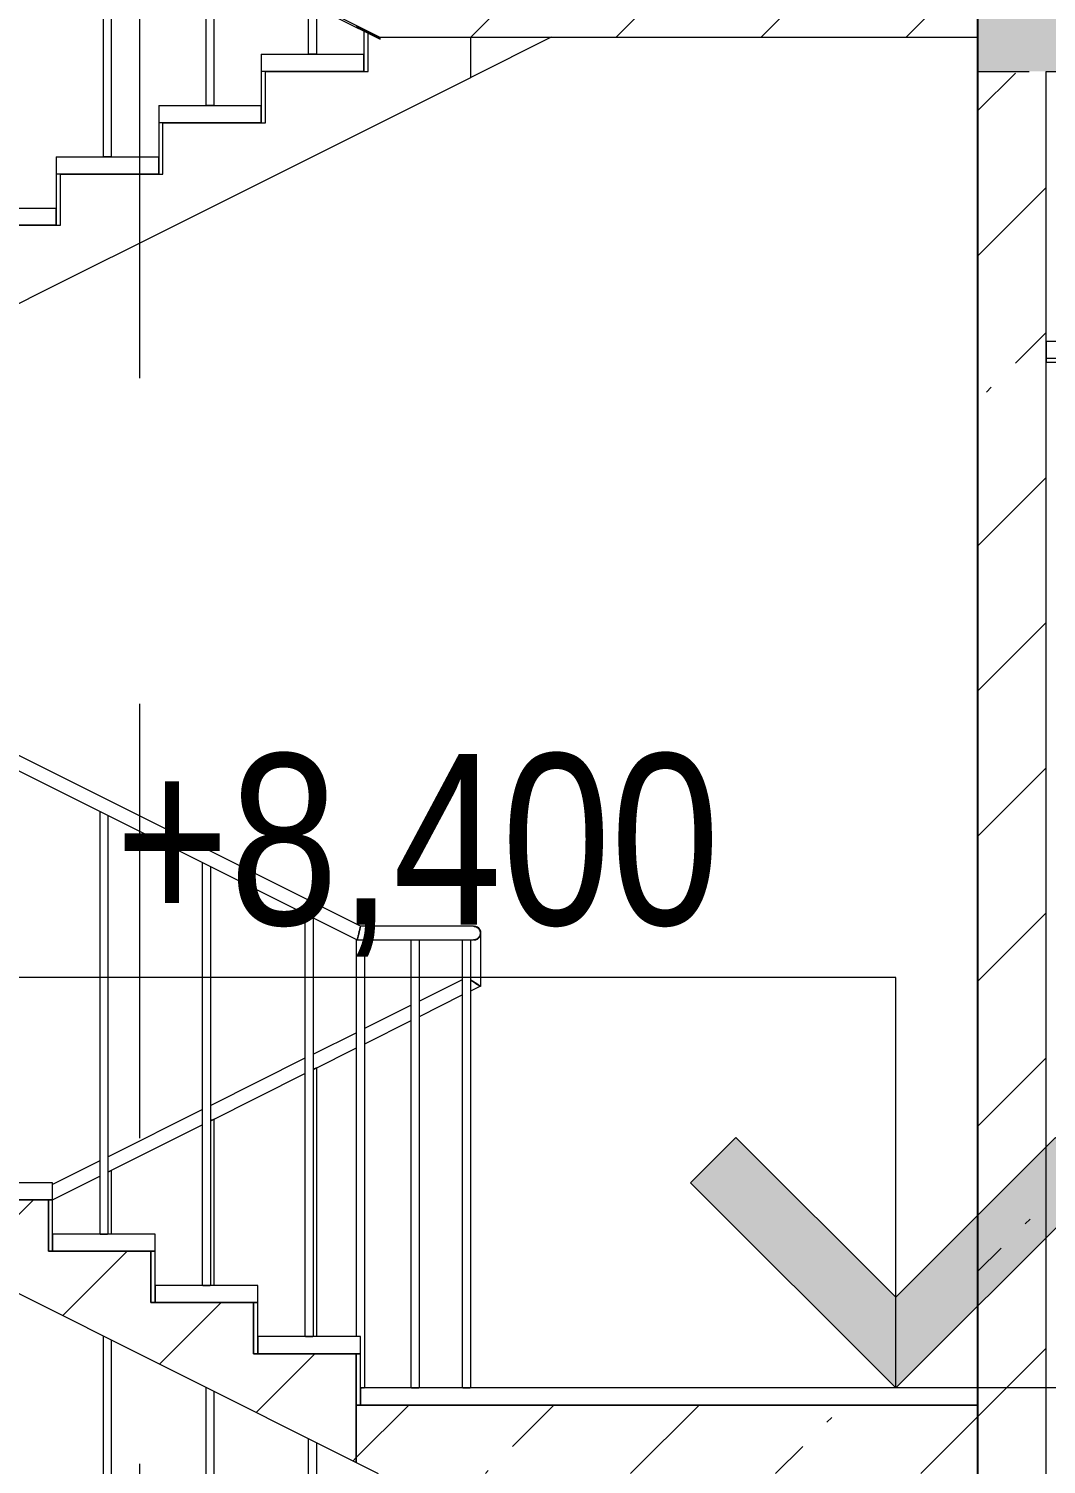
# Model space of a CAD drawing. Header units: millimetres. Extents: x -39507 to 33074, y -24219 to 30962.
# Drawn here: x -24608 to -21633, y 8177 to 12375 of the extents above; entities that cross this region are included whole.
import ezdxf

# ---------------------------------------------------------------- set-up
doc = ezdxf.new("R2010")
doc.units = ezdxf.units.MM
doc.linetypes.add('Осевые', pattern=[6350, 1270, -952.5, 3175, -952.5])
for name, color, linetype, lineweight in [('Балясины', 7, 'Continuous', 9), ('Верхние поручни', 7, 'Continuous', 9), ('Высотные отметки', 7, 'Continuous', 9), ('Лестницы', 7, 'Continuous', 9), ('Лестницы-1', 7, 'Continuous', 18), ('Общие ребра', 7, 'Continuous', 9), ('Ограждение', 7, 'Continuous', 9), ('Отделка 1 _4_-1', 7, 'Continuous', 9), ('Перекрытия', 7, 'Continuous', 9), ('Проступи_подступенки', 7, 'Continuous', 18), ('Проступи_подступенки-1', 7, 'Continuous', 9), ('Стены', 7, 'Continuous', 9), ('Структура _1_', 7, 'Continuous', 18), ('Штриховка разреза-2', 7, 'Continuous', 9)]:
    doc.layers.add(name, color=color, linetype=linetype, lineweight=lineweight)
doc.layers.add('Оси-3', color=7, linetype='Осевые', lineweight=9, true_color=0xaaaaaa)
doc.styles.add('Arial Narrow', font='ARIALN.TTF', dxfattribs={"height": 500})
pattern_1 = [(45, (-2885.9, 6475), (-424.264, 424.264), [600, -100, 20, -100]), (45, (-2885.9, 6899), (-424.264, 424.264), [])]

# ---------------------------------------------------------------- blocks, each defined once
blk = doc.blocks.new('Ограждение - 25mm-V50-Разрез 2-2')
at = {"layer": 'Балясины'}
for p, q in [((-23765.4, 12750), (-23765.4, 13536.5)), ((-23790.4, 12448.8), (-23790.4, 12300)), ((-23765.4, 12300), (-23765.4, 12436.3)), ((-23790.4, 12300), (-23777.9, 12300)), ((-23777.9, 12300), (-23788.7, 12300)), ((-23777.9, 12300), (-23765.4, 12300)), ((-23767.1, 12300), (-23777.9, 12300))]:
    blk.add_line(p, q, dxfattribs=at)
at = {"layer": 'Балясины', "flags": 128}
blk.add_lwpolyline([(-23775.5, 13531.5), (-23772.5, 13533), (-23768.1, 13535.2), (-23765.7, 13536.4), (-23768.1, 13535.2), (-23772.5, 13533), (-23775.5, 13531.5)], dxfattribs=at)
blk = doc.blocks.new('Ограждение - 25mm-V51-Разрез 2-2')
at = {"layer": 'Балясины'}
for p, q in [((-24065.4, 12900), (-24065.4, 13386.5)), ((-24090.4, 12598.8), (-24090.4, 12150)), ((-24065.4, 12150), (-24065.4, 12586.3)), ((-24090.4, 12150), (-24077.9, 12150)), ((-24077.9, 12150), (-24088.7, 12150)), ((-24077.9, 12150), (-24065.4, 12150)), ((-24067.1, 12150), (-24077.9, 12150))]:
    blk.add_line(p, q, dxfattribs=at)
at = {"layer": 'Балясины', "flags": 128}
blk.add_lwpolyline([(-24075.4, 13381.5), (-24072.5, 13383), (-24068.1, 13385.2), (-24065.7, 13386.4), (-24068.1, 13385.2), (-24072.5, 13383), (-24075.4, 13381.5)], dxfattribs=at)
blk = doc.blocks.new('Ограждение - 25mm-V52-Разрез 2-2')
at = {"layer": 'Балясины'}
for p, q in [((-24365.4, 13050), (-24365.4, 13236.5)), ((-24390.4, 12748.8), (-24390.4, 12000)), ((-24365.4, 12000), (-24365.4, 12736.3)), ((-24390.4, 12000), (-24377.9, 12000)), ((-24377.9, 12000), (-24388.7, 12000)), ((-24377.9, 12000), (-24365.4, 12000)), ((-24367.1, 12000), (-24377.9, 12000))]:
    blk.add_line(p, q, dxfattribs=at)
at = {"layer": 'Балясины', "flags": 128}
blk.add_lwpolyline([(-24375.4, 13231.6), (-24372.5, 13233), (-24368.1, 13235.2), (-24365.7, 13236.4), (-24368.1, 13235.2), (-24372.5, 13233), (-24375.4, 13231.6)], dxfattribs=at)
blk = doc.blocks.new('Ограждение - 25mm-V30-Разрез 2-2')
at = {"layer": 'Балясины'}
for p, q in [((-25895.4, 23586.5), (-25895.4, 22350)), ((-25895.1, 23586.4), (-25895.1, 23586.4)), ((-25870.4, 22350), (-25870.4, 23574)), ((-25882.9, 22350), (-25893.7, 22350)), ((-25893.7, 22350), (-25882.9, 22350)), ((-25882.9, 22350), (-25872.1, 22350)), ((-25872.1, 22350), (-25882.9, 22350))]:
    blk.add_line(p, q, dxfattribs=at)
blk = doc.blocks.new('Ограждение - 25mm-V43-Разрез 2-2')
at = {"layer": 'Балясины'}
for p, q in [((-23490.4, 18110), (-23490.4, 16800)), ((-23465.4, 16800), (-23465.4, 18110)), ((-23477.9, 16800), (-23488.7, 16800)), ((-23488.7, 16800), (-23477.9, 16800)), ((-23477.9, 16800), (-23467.1, 16800)), ((-23467.1, 16800), (-23477.9, 16800))]:
    blk.add_line(p, q, dxfattribs=at)
blk = doc.blocks.new('Ограждение - 25mm-V44-Разрез 2-2')
at = {"layer": 'Балясины'}
for p, q in [((-23340.4, 18110), (-23340.4, 16800)), ((-23315.4, 16800), (-23315.4, 18110)), ((-23338.7, 16800), (-23317.1, 16800)), ((-23317.1, 16800), (-23338.7, 16800))]:
    blk.add_line(p, q, dxfattribs=at)
blk = doc.blocks.new('Ограждение - 25mm-V45-Разрез 2-2')
at = {"layer": 'Балясины'}
for p, q in [((-23765.4, 16950), (-23765.4, 17736.5)), ((-23790.4, 16652.3), (-23790.4, 16500)), ((-23765.4, 16500), (-23765.4, 16639.8)), ((-23790.4, 16500), (-23777.9, 16500)), ((-23777.9, 16500), (-23788.7, 16500)), ((-23777.9, 16500), (-23765.4, 16500)), ((-23767.1, 16500), (-23777.9, 16500))]:
    blk.add_line(p, q, dxfattribs=at)
at = {"layer": 'Балясины', "flags": 128}
blk.add_lwpolyline([(-23775.5, 17731.5), (-23772.5, 17733), (-23768.1, 17735.2), (-23765.7, 17736.4), (-23768.1, 17735.2), (-23772.5, 17733), (-23775.5, 17731.5)], dxfattribs=at)
blk = doc.blocks.new('Ограждение - 25mm-V46-Разрез 2-2')
at = {"layer": 'Балясины'}
for p, q in [((-24065.4, 17100), (-24065.4, 17586.5)), ((-24090.4, 16802.3), (-24090.4, 16350)), ((-24065.4, 16350), (-24065.4, 16789.8)), ((-24090.4, 16350), (-24077.9, 16350)), ((-24077.9, 16350), (-24088.7, 16350)), ((-24077.9, 16350), (-24065.4, 16350)), ((-24067.1, 16350), (-24077.9, 16350))]:
    blk.add_line(p, q, dxfattribs=at)
at = {"layer": 'Балясины', "flags": 128}
blk.add_lwpolyline([(-24075.4, 17581.5), (-24072.5, 17583), (-24068.1, 17585.2), (-24065.7, 17586.4), (-24068.1, 17585.2), (-24072.5, 17583), (-24075.4, 17581.5)], dxfattribs=at)
blk = doc.blocks.new('Ограждение - 25mm-V47-Разрез 2-2')
at = {"layer": 'Балясины'}
for p, q in [((-24365.4, 17250), (-24365.4, 17436.5)), ((-24390.4, 16952.3), (-24390.4, 16200)), ((-24365.4, 16200), (-24365.4, 16939.8)), ((-24390.4, 16200), (-24377.9, 16200)), ((-24377.9, 16200), (-24388.7, 16200)), ((-24377.9, 16200), (-24365.4, 16200)), ((-24367.1, 16200), (-24377.9, 16200))]:
    blk.add_line(p, q, dxfattribs=at)
at = {"layer": 'Балясины', "flags": 128}
blk.add_lwpolyline([(-24375.4, 17431.6), (-24372.5, 17433), (-24368.1, 17435.2), (-24365.7, 17436.4), (-24368.1, 17435.2), (-24372.5, 17433), (-24375.4, 17431.6)], dxfattribs=at)
blk = doc.blocks.new('Ограждение - 25mm-V81-Разрез 2-2')
at = {"layer": 'Балясины'}
for p, q in [((-23650.4, 18110), (-23650.4, 16950)), ((-23648.7, 18110), (-23650.4, 18110)), ((-23625.4, 16800), (-23625.4, 18110)), ((-23650.4, 16900), (-23650.4, 16800)), ((-23637.9, 16800), (-23631.6, 16800)), ((-23631.6, 16800), (-23637.9, 16800)), ((-23629.5, 16800), (-23627.1, 16800)), ((-23627.1, 16800), (-23629.5, 16800))]:
    blk.add_line(p, q, dxfattribs=at)
blk = doc.blocks.new('Ограждение - 25mm-V82-Разрез 2-2')
at = {"layer": 'Балясины'}
for p, q in [((-23340.4, 17949), (-23340.4, 16800)), ((-23315.4, 16800), (-23315.4, 17961.5)), ((-23327.9, 16800), (-23338.7, 16800)), ((-23338.7, 16800), (-23327.9, 16800)), ((-23327.9, 16800), (-23317.1, 16800)), ((-23317.1, 16800), (-23327.9, 16800))]:
    blk.add_line(p, q, dxfattribs=at)
blk = doc.blocks.new('Ограждение - Ограждение-6819977-Разрез 2-2')
for name, p in [('Ограждение - 25mm-V50-Разрез 2-2', (0, 0)), ('Ограждение - 25mm-V51-Разрез 2-2', (0, 0)), ('Ограждение - 25mm-V52-Разрез 2-2', (0, 0)), ('Ограждение - 25mm-V30-Разрез 2-2', (1495, -13500)), ('Ограждение - 25mm-V30-Разрез 2-2', (1795, -13650)), ('Ограждение - 25mm-V30-Разрез 2-2', (2095, -13800)), ('Ограждение - 25mm-V81-Разрез 2-2', (0, -8400)), ('Ограждение - 25mm-V43-Разрез 2-2', (0, -8400)), ('Ограждение - 25mm-V44-Разрез 2-2', (0, -8400)), ('Ограждение - 25mm-V44-Разрез 2-2', (0, -8400)), ('Ограждение - 25mm-V82-Разрез 2-2', (0, -8400)), ('Ограждение - 25mm-V45-Разрез 2-2', (0, -8400)), ('Ограждение - 25mm-V46-Разрез 2-2', (0, -8400)), ('Ограждение - 25mm-V47-Разрез 2-2', (0, -8400))]:
    blk.add_blockref(name, p)
blk = doc.blocks.new('Тип верхнего поручня - Верхний поручень_Внутренний_-6840876-Разрез 2-2')
at = {"layer": 'Верхние поручни'}
for p, q in [((-27577.9, 11675.3), (-23647.3, 9710)), ((-23637.9, 9750), (-27537.9, 11700)), ((-23307.9, 9750), (-23637.9, 9750)), ((-23647.3, 9710), (-23307.9, 9710)), ((-23285.8, 9574), (-23285.8, 9730)), ((-23340.2, 9593.8), (-23465.4, 9531.3)), ((-23315.4, 9561.5), (-23287.9, 9575.3)), ((-23307.9, 9587.6), (-23313.1, 9590.8)), ((-23313.1, 9590.8), (-23307.9, 9587.6)), ((-23465.4, 9486.5), (-23340.2, 9549.1)), ((-23490.1, 9518.9), (-23624.3, 9451.8)), ((-23625.4, 9406.5), (-23490.1, 9474.2)), ((-23650, 9438.9), (-23775.6, 9376.1)), ((-23800.2, 9363.9), (-24075.5, 9226.2)), ((-23775.6, 9331.4), (-23650, 9394.2)), ((-24075.5, 9181.5), (-23800.2, 9319.1)), ((-24100.2, 9213.8), (-24375.4, 9076.2)), ((-24375.4, 9031.5), (-24100.3, 9169.1)), ((-24400.3, 9063.8), (-24537.9, 8995)), ((-24537.9, 8950.3), (-24400.3, 9019.1))]:
    blk.add_line(p, q, dxfattribs=at)
at = {"layer": 'Верхние поручни', "flags": 128}
for points in [[(-23305.8, 9710), (-23300.6, 9710.7), (-23295.8, 9712.7), (-23291.6, 9715.9), (-23288.4, 9720), (-23286.4, 9724.8), (-23285.8, 9730), (-23286.4, 9735.2), (-23288.4, 9740), (-23291.6, 9744.1), (-23295.8, 9747.3), (-23300.6, 9749.3), (-23305.8, 9750)], [(-23305.8, 9586.3), (-23310.9, 9589.5), (-23315.4, 9592.3)], [(-23315.4, 9592.3), (-23310.9, 9589.5), (-23305.8, 9586.3)], [(-23307.9, 9587.6), (-23302.7, 9584.4), (-23297.9, 9581.5), (-23293.7, 9578.9), (-23290.6, 9576.9)], [(-23290.6, 9576.9), (-23293.7, 9578.9), (-23297.9, 9581.5), (-23302.7, 9584.4), (-23307.9, 9587.6)], [(-23305.8, 9586.3), (-23300.6, 9583.1), (-23295.8, 9580.2), (-23291.6, 9577.6), (-23288.4, 9575.6)], [(-23285.8, 9574), (-23286.4, 9574.4), (-23288.4, 9575.6), (-23291.6, 9577.6), (-23295.8, 9580.2), (-23300.6, 9583.1), (-23305.8, 9586.3)]]:
    blk.add_lwpolyline(points, dxfattribs=at)
at = {"layer": 'Верхние поручни'}
for points, knots in [([(-23637.9, 9750), (-23637.9, 9750), (-23638.2, 9748.6), (-23639.2, 9744.3), (-23640.2, 9740.1), (-23641.4, 9735.2), (-23642.2, 9731.7), (-23642.6, 9730)], [0.5, 0.5, 0.5, 0.5, 0.6666667, 0.75, 0.8333333, 0.9166667, 1, 1, 1, 1]), ([(-23307.9, 9750), (-23307.4, 9750), (-23306.6, 9750), (-23305.3, 9749.8), (-23304, 9749.6), (-23302.7, 9749.3), (-23301.4, 9749), (-23300.2, 9748.5), (-23299, 9748), (-23297.9, 9747.3), (-23296.8, 9746.6), (-23295.3, 9745.6), (-23294, 9744.5), (-23292.8, 9743.2), (-23291.7, 9741.8), (-23290.5, 9740), (-23289.3, 9737.7), (-23288.2, 9734.4), (-23287.9, 9731.7), (-23287.9, 9730)], [0.5, 0.5, 0.5, 0.5, 0.5208333, 0.5416667, 0.5625, 0.5833333, 0.6041667, 0.625, 0.6458333, 0.6666667, 0.6875, 0.7083333, 0.75, 0.7708333, 0.7916667, 0.8333333, 0.875, 0.9166667, 1, 1, 1, 1]), ([(-23642.6, 9730), (-23643, 9728.3), (-23643.8, 9724.8), (-23645, 9719.9), (-23646, 9715.7), (-23647, 9711.4), (-23647.3, 9710), (-23647.3, 9710)], [0, 0, 0, 0, 0.0833333, 0.1666667, 0.25, 0.3333333, 0.5, 0.5, 0.5, 0.5]), ([(-23287.9, 9730), (-23287.9, 9728.3), (-23288.2, 9725.6), (-23289.3, 9722.3), (-23290.5, 9720), (-23291.7, 9718.2), (-23292.8, 9716.8), (-23294, 9715.5), (-23295.7, 9714.1), (-23297.5, 9712.9), (-23299, 9712), (-23300.2, 9711.5), (-23301.4, 9711), (-23302.7, 9710.7), (-23304, 9710.4), (-23305.3, 9710.2), (-23306.6, 9710), (-23307.4, 9710), (-23307.9, 9710)], [0, 0, 0, 0, 0.0833333, 0.125, 0.1666667, 0.2083333, 0.2291667, 0.25, 0.2916667, 0.3333333, 0.3541667, 0.375, 0.3958333, 0.4166667, 0.4375, 0.4583333, 0.4791667, 0.5, 0.5, 0.5, 0.5])]:
    blk.add_open_spline(points, degree=3, knots=knots, dxfattribs=at)
for points in [[(-23642.6, 9730), (-23642.2, 9731.7), (-23641.4, 9735.2), (-23640.2, 9740.1), (-23639.2, 9744.3), (-23638.7, 9746.4), (-23638.5, 9747.3)], [(-23646.7, 9712.7), (-23646.5, 9713.6), (-23646, 9715.7), (-23645, 9719.9), (-23643.8, 9724.8), (-23643, 9728.3), (-23642.6, 9730)]]:
    blk.add_open_spline(points, degree=3, dxfattribs=at)
blk = doc.blocks.new('Высотные отметки - Высотная отметка - Стрелка-4455449-Разрез 2-2')
at = {"layer": 'Высотные отметки'}
blk.add_hatch(color=256, dxfattribs=at).paths.add_polyline_path([(-36565.6, -5267.2), (-36098.4, -5734.3), (-35631.2, -5267.2), (-35498.4, -5400), (-36098.4, -6000), (-36698.4, -5400)], flags=0)
for p, q in [((-36098.4, -4800), (-39098.4, -4800)), ((-36098.4, -6000), (-36098.4, -4800)), ((-36565.6, -5267.2), (-36698.4, -5400)), ((-36098.4, -5734.3), (-36565.6, -5267.2)), ((-35631.2, -5267.2), (-36098.4, -5734.3)), ((-35498.4, -5400), (-35631.2, -5267.2)), ((-36698.4, -5400), (-36098.4, -6000)), ((-36098.4, -6000), (-35498.4, -5400)), ((-35002.8, -6000), (-36395.1, -6000))]:
    blk.add_line(p, q, dxfattribs=at)

msp = doc.modelspace()

# ---------------------------------------------------------------- hatches: boundary and pattern name
at = {"layer": 'Лестницы'}
h = msp.add_hatch(dxfattribs=at)
h.set_pattern_fill('FP_2', color=256, style=0, pattern_type=2)
h.set_pattern_definition(pattern_1)
h.paths.add_polyline_path([(-23585.8, 12350), (-21832.9, 12350), (-21832.9, 12550), (-23650.4, 12550), (-23650.4, 12382.3), (-23629.8, 12372)], flags=0)
h = msp.add_hatch(dxfattribs=at)
h.set_pattern_fill('FP_2', color=256, style=0, pattern_type=2)
h.set_pattern_definition(pattern_1)
h.paths.add_polyline_path([(-23650.4, 8182.3), (-23650.4, 8500), (-23950.4, 8500), (-23950.4, 8650), (-24250.4, 8650), (-24250.4, 8800), (-24550.4, 8800), (-24550.4, 8950), (-24850.4, 8950), (-24850.4, 9100), (-25150.4, 9100), (-25150.4, 9250), (-25450.4, 9250), (-25450.4, 9400), (-25750.4, 9400), (-25750.4, 9550), (-26050.4, 9550), (-26050.4, 9700), (-26350.4, 9700), (-26350.4, 9850), (-26650.4, 9850), (-26650.4, 10000), (-26950.4, 10000), (-26950.4, 10150), (-27250.4, 10150), (-27250.4, 10300), (-27550.4, 10300), (-27550.4, 10132.3), (-23913.3, 8313.8)], flags=0)
h = msp.add_hatch(dxfattribs=at)
h.set_pattern_fill('FP_2', color=256, style=0, pattern_type=2)
h.set_pattern_definition(pattern_1)
h.paths.add_polyline_path([(-22495.7, 8150), (-21832.9, 8150), (-21832.9, 8350), (-23650.4, 8350), (-23650.4, 8182.3), (-23585.8, 8150), (-23062.8, 8150)], flags=0)
at = {"layer": 'Штриховка разреза-2'}
h = msp.add_hatch(dxfattribs=at)
h.set_pattern_fill('FP_2', color=256, style=0, pattern_type=2)
h.set_pattern_definition(pattern_1)
h.paths.add_polyline_path([(25717.1, 12250), (25717.1, 12500), (23567.1, 12500), (23567.1, 12250), (25702.9, 12250)], flags=0)
h.paths.add_polyline_path([(-31382.9, 12250), (-29332.9, 12250), (-29332.9, 12500), (-31682.9, 12500), (-31682.9, 12250)], flags=0)
h.paths.add_polyline_path([(-21832.9, 12250), (16067.1, 12250), (16067.1, 12500), (-21832.9, 12500)], flags=0)
h = msp.add_hatch(dxfattribs=at)
h.set_pattern_fill('FP_2', color=256, style=0, pattern_type=2)
h.set_pattern_definition(pattern_1)
h.paths.add_polyline_path([(-21632.9, 4100), (-21632.9, 4200), (-21832.9, 4200), (-21832.9, 4100)], flags=0)
h.paths.add_polyline_path([(-21832.9, 6300), (-21632.9, 6300), (-21632.9, 12250), (-21832.9, 12250), (-21832.9, 6384.8)], flags=0)

# ---------------------------------------------------------------- linework, layer by layer
at = {"layer": 'Высотные отметки'}
for p, q in [((-21892.2, 8400), (-22073, 8400)), ((-21857.6, 8400), (-21892.2, 8400))]:
    msp.add_line(p, q, dxfattribs=at)
at = {"layer": 'Лестницы'}
for p, q in [((-23615.4, 12250), (-23615.4, 12361.3)), ((-23315.4, 12232.3), (-23315.4, 12350)), ((-23080, 12350), (-23315.4, 12232.3)), ((-23315.4, 12350), (-23080, 12350)), ((-23315.4, 12232.3), (-23315.4, 12350)), ((-23915.4, 12250), (-23615.4, 12250)), ((-23915.4, 12100), (-23915.4, 12250)), ((-23615.4, 12082.3), (-23315.4, 12232.3)), ((-24215.4, 12100), (-23915.4, 12100)), ((-24215.4, 11950), (-24215.4, 12100)), ((-23915.4, 11932.3), (-23615.4, 12082.3)), ((-24515.4, 11950), (-24215.4, 11950)), ((-24515.4, 11800), (-24515.4, 11950)), ((-24215.4, 11782.3), (-23915.4, 11932.3)), ((-24815.4, 11800), (-24515.4, 11800)), ((-24515.4, 11632.3), (-24215.4, 11782.3)), ((-24815.4, 11482.3), (-24515.4, 11632.3))]:
    msp.add_line(p, q, dxfattribs=at)
at = {"layer": 'Лестницы-1'}
for p, q in [((-21832.9, 12350), (-21832.9, 12550)), ((-23650.4, 12382.3), (-23585.8, 12350)), ((-23585.8, 12350), (-21832.9, 12350)), ((-27550.4, 10132.3), (-23650.4, 8182.3)), ((-24550.4, 8950), (-24850.4, 8950)), ((-24550.4, 8800), (-24550.4, 8950)), ((-24250.4, 8800), (-24550.4, 8800)), ((-24250.4, 8650), (-24250.4, 8800)), ((-23950.4, 8650), (-24250.4, 8650)), ((-23950.4, 8500), (-23950.4, 8650)), ((-23650.4, 8500), (-23950.4, 8500)), ((-23650.4, 8182.3), (-23650.4, 8500)), ((-21832.9, 8350), (-23650.4, 8350)), ((-23650.4, 8350), (-23650.4, 8182.3)), ((-21832.9, 8150), (-21832.9, 8350)), ((-23650.4, 8182.3), (-23585.8, 8150))]:
    msp.add_line(p, q, dxfattribs=at)
at = {"layer": 'Общие ребра'}
for p, q in [((-21832.9, 12250), (-21832.9, 6300)), ((-21832.9, 6300), (-21832.9, 12250)), ((-21632.9, 6300), (-21632.9, 11400))]:
    msp.add_line(p, q, dxfattribs=at)
at = {"layer": 'Оси-3'}
msp.add_line((-24282.9, -22619.5), (-24282.9, 29000), dxfattribs=at)
at = {"layer": 'Отделка 1 _4_-1'}
for p, q in [((-21632.9, 11410), (-21632.9, 11400)), ((-21632.9, 11400), (-19232.9, 11400))]:
    msp.add_line(p, q, dxfattribs=at)
at = {"layer": 'Перекрытия'}
for q in [(-21832.9, 12500), (-21682.9, 12250)]:
    msp.add_line((-21832.9, 12250), q, dxfattribs=at)
at = {"layer": 'Проступи_подступенки'}
for p, q in [((-24537.9, 9000), (-24837.9, 9000)), ((-24537.9, 8950), (-24537.9, 9000)), ((-24837.9, 8950), (-24537.9, 8950)), ((-24537.9, 8950), (-24550.4, 8950)), ((-24550.4, 8950), (-24550.4, 8800)), ((-24537.9, 8800), (-24537.9, 8950)), ((-24237.9, 8850), (-24537.9, 8850)), ((-24537.9, 8850), (-24537.9, 8800)), ((-24237.9, 8800), (-24237.9, 8850)), ((-24550.4, 8800), (-24537.9, 8800)), ((-24537.9, 8800), (-24237.9, 8800)), ((-24237.9, 8800), (-24250.4, 8800)), ((-24250.4, 8800), (-24250.4, 8650)), ((-24237.9, 8650), (-24237.9, 8800)), ((-23937.9, 8700), (-24237.9, 8700)), ((-24237.9, 8700), (-24237.9, 8650)), ((-23937.9, 8650), (-23937.9, 8700)), ((-24250.4, 8650), (-24237.9, 8650)), ((-24237.9, 8650), (-23937.9, 8650)), ((-23937.9, 8650), (-23950.4, 8650)), ((-23950.4, 8650), (-23950.4, 8500)), ((-23937.9, 8500), (-23937.9, 8650)), ((-23637.9, 8550), (-23937.9, 8550)), ((-23937.9, 8550), (-23937.9, 8500)), ((-23637.9, 8500), (-23637.9, 8550)), ((-23950.4, 8500), (-23937.9, 8500)), ((-23937.9, 8500), (-23637.9, 8500)), ((-23637.9, 8500), (-23650.4, 8500)), ((-23650.4, 8500), (-23650.4, 8350)), ((-23637.9, 8350), (-23637.9, 8500)), ((-21832.9, 8400), (-23637.9, 8400)), ((-23637.9, 8400), (-23637.9, 8350)), ((-21832.9, 8350), (-21832.9, 8400)), ((-23650.4, 8350), (-23637.9, 8350)), ((-23637.9, 8350), (-21832.9, 8350))]:
    msp.add_line(p, q, dxfattribs=at)
at = {"layer": 'Проступи_подступенки-1'}
for p, q in [((-23627.9, 12367.5), (-23627.9, 12250)), ((-23615.4, 12250), (-23615.4, 12361.3)), ((-23927.9, 12300), (-23627.9, 12300)), ((-23927.9, 12300), (-23927.9, 12250)), ((-23627.9, 12250), (-23627.9, 12300)), ((-23927.9, 12250), (-23927.9, 12100)), ((-23915.4, 12250), (-23927.9, 12250)), ((-23627.9, 12250), (-23927.9, 12250)), ((-23915.4, 12100), (-23915.4, 12250)), ((-23627.9, 12250), (-23615.4, 12250)), ((-24227.9, 12150), (-23927.9, 12150)), ((-24227.9, 12150), (-24227.9, 12100)), ((-23927.9, 12100), (-23927.9, 12150)), ((-24227.9, 12100), (-24227.9, 11950)), ((-24215.4, 12100), (-24227.9, 12100)), ((-23927.9, 12100), (-24227.9, 12100)), ((-24215.4, 11950), (-24215.4, 12100)), ((-23927.9, 12100), (-23915.4, 12100)), ((-24527.9, 12000), (-24227.9, 12000)), ((-24527.9, 12000), (-24527.9, 11950)), ((-24227.9, 11950), (-24227.9, 12000)), ((-24527.9, 11950), (-24527.9, 11800)), ((-24515.4, 11950), (-24527.9, 11950)), ((-24227.9, 11950), (-24527.9, 11950)), ((-24515.4, 11800), (-24515.4, 11950)), ((-24227.9, 11950), (-24215.4, 11950)), ((-24827.9, 11850), (-24527.9, 11850)), ((-24527.9, 11800), (-24527.9, 11850)), ((-24527.9, 11800), (-24827.9, 11800)), ((-24527.9, 11800), (-24515.4, 11800)), ((-23315.4, 8350), (-23327.9, 8350))]:
    msp.add_line(p, q, dxfattribs=at)
at = {"layer": 'Стены'}
msp.add_line((-21832.9, 4900), (-21832.9, 12250), dxfattribs=at)
at = {"layer": 'Структура _1_'}
for p, q in [((-23580.8, 12349.5), (-27780.8, 14450)), ((-27780.8, 14444.4), (-23580.8, 12344)), ((-21834.9, 12600), (-21834.9, 6300)), ((-21832.9, 12500), (-21832.9, 12250)), ((-21832.9, 12250), (-21832.9, 12500)), ((-23580.8, 12344), (-23580.8, 12349.5)), ((-21632.9, 11400), (-21632.9, 12250)), ((-21632.9, 12250), (-15982.9, 12250)), ((-19232.9, 11460), (-21632.9, 11460)), ((-21632.9, 11460), (-21632.9, 11410)), ((-19232.9, 11410), (-21632.9, 11410))]:
    msp.add_line(p, q, dxfattribs=at)

# ---------------------------------------------------------------- block references
at = {"layer": 'Верхние поручни'}
msp.add_blockref('Тип верхнего поручня - Верхний поручень_Внутренний_-6840876-Разрез 2-2', (0, 0), dxfattribs=at)
at = {"layer": 'Высотные отметки'}
msp.add_blockref('Высотные отметки - Высотная отметка - Стрелка-4455449-Разрез 2-2', (14025.4, 14400), dxfattribs=at)
at = {"layer": 'Ограждение'}
msp.add_blockref('Ограждение - Ограждение-6819977-Разрез 2-2', (0, 0), dxfattribs=at)

# ---------------------------------------------------------------- texts
at = {"layer": 'Высотные отметки', "insert": (-24355.7, 10254.3), "char_height": 500, "width": 2118.479, "attachment_point": 1, "line_spacing_factor": 0.974696, "style": 'Arial Narrow'}
msp.add_mtext('+8,400', dxfattribs=at)

doc.saveas('drawing.dxf')
